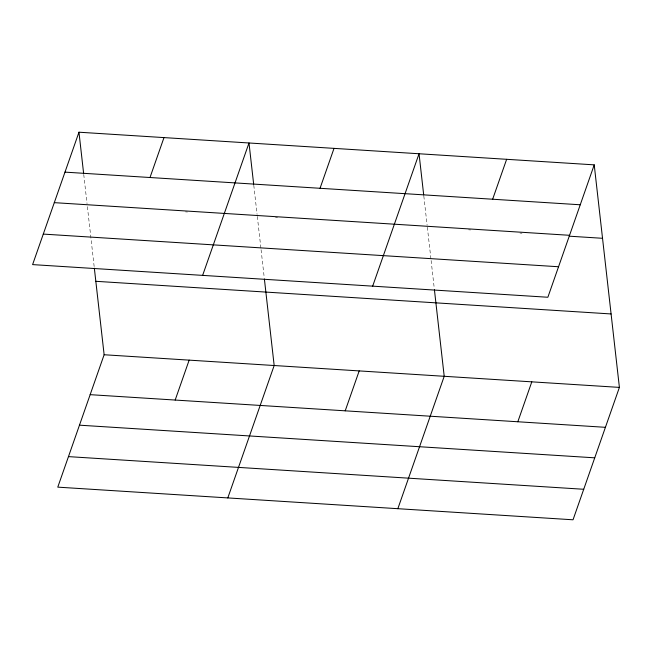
<?xml version="1.0" encoding="UTF-8"?>
<svg xmlns="http://www.w3.org/2000/svg" width="652" height="652" viewBox="0 0 652 652"><rect width="100%" height="100%" fill="white"/><g stroke="black" fill="none" stroke-linecap="round" stroke-linejoin="round"><path stroke-width="0.49" stroke-dasharray="3.26 2.44" d="M185.445 211.867L187.474 211.998M275.527 217.572L277.548 217.703M468.625 229.814L470.638 229.936M519.97 233.066L521.991 233.196M423.816 196.007L427.117 225.184M427.345 227.198L430.996 259.48M431.111 260.49L434.305 288.73M253.783 185.233L257.084 214.41M257.312 216.423L260.963 248.705M261.077 249.716L264.272 277.956M83.741 174.467L87.042 203.636M87.384 206.66L94.23 267.19"/><path stroke-width="0.98" d="M78.965 132.209L32.6 264.606L547.867 297.255L594.225 164.858L78.965 132.209L83.627 173.456M150.001 177.515L163.986 137.596M94.344 268.192L104.133 354.745L57.775 487.142L573.035 519.791L619.4 387.394L594.225 164.858M202.633 275.38L248.999 142.984L253.669 184.231M175.176 400.051L189.153 360.132M320.042 188.289L334.02 148.371M227.809 497.916L274.174 365.519L264.386 278.966M372.675 286.155L419.04 153.758L423.702 195.005M345.21 410.825L359.195 370.906M492.651 199.227L506.637 159.308M397.85 508.69L444.208 376.294L434.419 289.741M517.827 421.762L531.804 381.844M64.988 172.128L580.247 204.777M54.295 202.65L569.563 235.299M569.31 236.187L602.538 238.298M43.285 234.092L558.552 266.741M95.828 281.305L611.095 313.954M104.133 354.745L619.4 387.394M90.155 394.664L605.423 427.313M79.471 425.177L594.73 457.826M68.46 456.62L583.719 489.269"/></g></svg>
